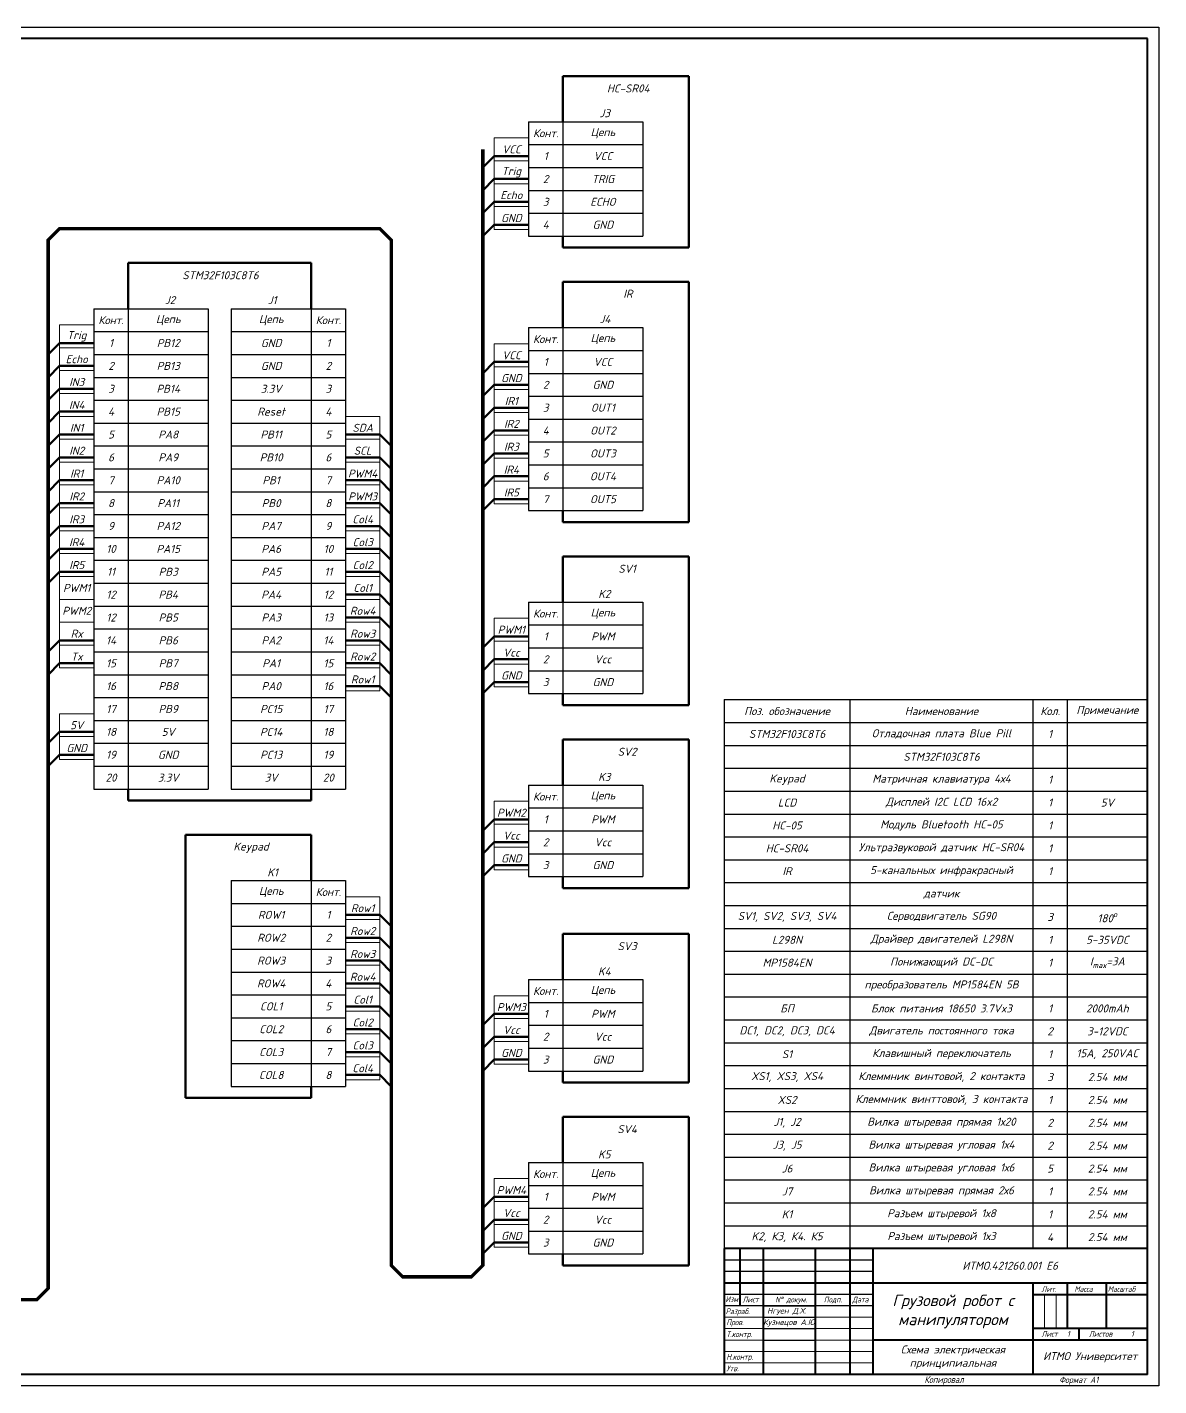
# Model space of a CAD drawing. Header units: inches. Extents: x 0 to 841, y 0 to 594.
# Drawn here: x 346 to 841, y 0 to 594 of the extents above; entities that cross this region are included whole.
import ezdxf

# ---------------------------------------------------------------- set-up
doc = ezdxf.new("R2010")
doc.units = ezdxf.units.IN
doc.header["$MEASUREMENT"] = 0
doc.layers.add('KONTUR', color=7, linetype='Continuous')
for name, color, linetype, lineweight in [('Основная', 7, 'Continuous', 40), ('текст', 7, 'Continuous', 30), ('тонкая', 7, 'Continuous', 20)]:
    doc.layers.add(name, color=color, linetype=linetype, lineweight=lineweight)
doc.styles.add('kursiv', font='isocpeui.ttf', dxfattribs={"height": 3.5})
doc.styles.get("Standard").update_dxf_attribs({"font": 'isocpeui.ttf', "height": 2.5})
doc.styles.add('стиль1', font='romans.shx', dxfattribs={"width": 0.75, "oblique": 15, "height": 3.5})

# ---------------------------------------------------------------- blocks, each defined once
blk = doc.blocks.new('*T2')
at = {"color": 0, "linetype": 'ByBlock', "lineweight": -2, "transparency": 16777216}
for p, q in [((0, 0), (50, 0)), ((0, 0), (0, -210)), ((15, 0), (15, -210)), ((50, 0), (50, -210)), ((0, -10), (50, -10)), ((0, -20), (50, -20)), ((0, -30), (50, -30)), ((0, -40), (50, -40)), ((0, -50), (50, -50)), ((0, -60), (50, -60)), ((0, -70), (50, -70)), ((0, -80), (50, -80)), ((0, -90), (50, -90)), ((0, -100), (50, -100)), ((0, -110), (50, -110)), ((0, -120), (50, -120)), ((0, -130), (50, -130)), ((0, -140), (50, -140)), ((0, -150), (50, -150)), ((0, -160), (50, -160)), ((0, -170), (50, -170)), ((0, -180), (50, -180)), ((0, -190), (50, -190)), ((0, -200), (50, -200)), ((0, -210), (50, -210))]:
    blk.add_line(p, q, dxfattribs=at)
at = {"color": 0, "lineweight": 50, "transparency": 16777216, "char_height": 3.5, "attachment_point": 5, "style": 'kursiv'}
for s, insert, width in [('{\\fISOCPEUR|b0|i1|c204|p34;Конт.}', (7.5, -5), 13), ('{\\fISOCPEUR|b0|i1|c204|p34;Цепь}', (32.5, -5), 33), ('1', (7.5, -15), 13), ('PB12', (32.5, -15), 33), ('2', (7.5, -25), 13), ('PB13', (32.5, -25), 33), ('3', (7.5, -35), 13), ('PB14', (32.5, -35), 33), ('4', (7.5, -45), 13), ('PB15', (32.5, -45), 33), ('5', (7.5, -55), 13), ('PA8', (32.5, -55), 33), ('6', (7.5, -65), 13), ('PA9', (32.5, -65), 33), ('7', (7.5, -75), 13), ('PA10', (32.5, -75), 33), ('8', (7.5, -85), 13), ('PA11', (32.5, -85), 33), ('9', (7.5, -95), 13), ('PA12', (32.5, -95), 33), ('10', (7.5, -105), 13), ('PA15', (32.5, -105), 33), ('11', (7.5, -115), 13), ('PB3', (32.5, -115), 33), ('12', (7.5, -125), 13), ('PB4', (32.5, -125), 33), ('12', (7.5, -135), 13), ('PB5', (32.5, -135), 33), ('14', (7.5, -145), 13), ('PB6', (32.5, -145), 33), ('15', (7.5, -155), 13), ('PB7', (32.5, -155), 33), ('16', (7.5, -165), 13), ('PB8', (32.5, -165), 33), ('17', (7.5, -175), 13), ('PB9', (32.5, -175), 33), ('18', (7.5, -185), 13), ('5V', (32.5, -185), 33), ('19', (7.5, -195), 13), ('GND', (32.5, -195), 33), ('20', (7.5, -205), 13), ('3.3V', (32.5, -205), 33)]:
    blk.add_mtext(s, dxfattribs=dict(at, insert=insert, width=width))
blk = doc.blocks.new('*T1')
at = {"color": 0, "linetype": 'ByBlock', "lineweight": -2, "transparency": 16777216}
for p, q in [((0, 0), (50, 0)), ((0, 0), (0, -210)), ((35, 0), (35, -210)), ((50, 0), (50, -210)), ((0, -10), (50, -10)), ((0, -20), (50, -20)), ((0, -30), (50, -30)), ((0, -40), (50, -40)), ((0, -50), (50, -50)), ((0, -60), (50, -60)), ((0, -70), (50, -70)), ((0, -80), (50, -80)), ((0, -90), (50, -90)), ((0, -100), (50, -100)), ((0, -110), (50, -110)), ((0, -120), (50, -120)), ((0, -130), (50, -130)), ((0, -140), (50, -140)), ((0, -150), (50, -150)), ((0, -160), (50, -160)), ((0, -170), (50, -170)), ((0, -180), (50, -180)), ((0, -190), (50, -190)), ((0, -200), (50, -200)), ((0, -210), (50, -210))]:
    blk.add_line(p, q, dxfattribs=at)
at = {"color": 0, "lineweight": 50, "transparency": 16777216, "char_height": 3.5, "attachment_point": 5, "style": 'kursiv'}
for s, insert, width in [('{\\fISOCPEUR|b0|i1|c204|p34;Цепь}', (17.5, -5), 33), ('{\\fISOCPEUR|b0|i1|c204|p34;Конт.}', (42.5, -5), 13), ('GND', (17.5, -15), 33), ('1', (42.5, -15), 13), ('GND', (17.5, -25), 33), ('2', (42.5, -25), 13), ('3.3V', (17.5, -35), 33), ('3', (42.5, -35), 13), ('Reset', (17.5, -45), 33), ('4', (42.5, -45), 13), ('PB11', (17.5, -55), 33), ('5', (42.5, -55), 13), ('PB10', (17.5, -65), 33), ('6', (42.5, -65), 13), ('PB1', (17.5, -75), 33), ('7', (42.5, -75), 13), ('PB0', (17.5, -85), 33), ('8', (42.5, -85), 13), ('PA7', (17.5, -95), 33), ('9', (42.5, -95), 13), ('PA6', (17.5, -105), 33), ('10', (42.5, -105), 13), ('PA5', (17.5, -115), 33), ('11', (42.5, -115), 13), ('PA4', (17.5, -125), 33), ('12', (42.5, -125), 13), ('PA3', (17.5, -135), 33), ('13', (42.5, -135), 13), ('PA2', (17.5, -145), 33), ('14', (42.5, -145), 13), ('PA1', (17.5, -155), 33), ('15', (42.5, -155), 13), ('PA0', (17.5, -165), 33), ('16', (42.5, -165), 13), ('PC15', (17.5, -175), 33), ('17', (42.5, -175), 13), ('PC14', (17.5, -185), 33), ('18', (42.5, -185), 13), ('PC13', (17.5, -195), 33), ('19', (42.5, -195), 13), ('3V', (17.5, -205), 33), ('20', (42.5, -205), 13)]:
    blk.add_mtext(s, dxfattribs=dict(at, insert=insert, width=width))
blk = doc.blocks.new('*T3')
at = {"color": 0, "linetype": 'ByBlock', "lineweight": -2, "transparency": 16777216}
for p, q in [((0, 0), (50, 0)), ((0, 0), (0, -80)), ((15, 0), (15, -80)), ((50, 0), (50, -80)), ((0, -10), (50, -10)), ((0, -20), (50, -20)), ((0, -30), (50, -30)), ((0, -40), (50, -40)), ((0, -50), (50, -50)), ((0, -60), (50, -60)), ((0, -70), (50, -70)), ((0, -80), (50, -80))]:
    blk.add_line(p, q, dxfattribs=at)
at = {"color": 0, "lineweight": 50, "transparency": 16777216, "char_height": 3.5, "attachment_point": 5, "style": 'kursiv'}
for s, insert, width in [('{\\fISOCPEUR|b0|i1|c204|p34;Конт.}', (7.5, -5), 13), ('{\\fISOCPEUR|b0|i1|c204|p34;Цепь}', (32.5, -5), 33), ('1', (7.5, -15), 13), ('VCC', (32.5, -15), 33), ('2', (7.5, -25), 13), ('GND', (32.5, -25), 33), ('3', (7.5, -35), 13), ('OUT1', (32.5, -35), 33), ('4', (7.5, -45), 13), ('OUT2', (32.5, -45), 33), ('5', (7.5, -55), 13), ('OUT3', (32.5, -55), 33), ('6', (7.5, -65), 13), ('OUT4', (32.5, -65), 33), ('7', (7.5, -75), 13), ('OUT5', (32.5, -75), 33)]:
    blk.add_mtext(s, dxfattribs=dict(at, insert=insert, width=width))
blk = doc.blocks.new('*T4')
at = {"color": 0, "linetype": 'ByBlock', "lineweight": -2, "transparency": 16777216}
for p, q in [((0, 0), (50, 0)), ((0, 0), (0, -50)), ((15, 0), (15, -50)), ((50, 0), (50, -50)), ((0, -10), (50, -10)), ((0, -20), (50, -20)), ((0, -30), (50, -30)), ((0, -40), (50, -40)), ((0, -50), (50, -50))]:
    blk.add_line(p, q, dxfattribs=at)
at = {"color": 0, "lineweight": 50, "transparency": 16777216, "char_height": 3.5, "attachment_point": 5, "style": 'kursiv'}
for s, insert, width in [('{\\fISOCPEUR|b0|i1|c204|p34;Конт.}', (7.5, -5), 13), ('{\\fISOCPEUR|b0|i1|c204|p34;Цепь}', (32.5, -5), 33), ('1', (7.5, -15), 13), ('VCC', (32.5, -15), 33), ('2', (7.5, -25), 13), ('TRIG', (32.5, -25), 33), ('3', (7.5, -35), 13), ('ECHO', (32.5, -35), 33), ('4', (7.5, -45), 13), ('GND', (32.5, -45), 33)]:
    blk.add_mtext(s, dxfattribs=dict(at, insert=insert, width=width))
blk = doc.blocks.new('*T13')
at = {"layer": 'Defpoints', "color": 8, "linetype": 'ByBlock', "lineweight": 0, "transparency": 16777216}
for p, q in [((0, 0), (15, 0)), ((0, 0), (0, -110)), ((15, 0), (15, -110)), ((0, -10), (15, -10)), ((0, -20), (15, -20)), ((0, -30), (15, -30)), ((0, -40), (15, -40)), ((0, -50), (15, -50)), ((0, -60), (15, -60)), ((0, -70), (15, -70)), ((0, -80), (15, -80)), ((0, -90), (15, -90)), ((0, -100), (15, -100)), ((0, -110), (15, -110))]:
    blk.add_line(p, q, dxfattribs=at)
at = {"color": 0, "lineweight": 50, "transparency": 16777216, "char_height": 3.5, "width": 13, "attachment_point": 5, "style": 'kursiv'}
for s, insert in [('IN3', (7.5, -5)), ('IN4', (7.5, -15)), ('IN1', (7.5, -25)), ('IN2', (7.5, -35)), ('IR1', (7.5, -45)), ('IR2', (7.5, -55)), ('IR3', (7.5, -65)), ('IR4', (7.5, -75)), ('IR5', (7.5, -85)), ('PWM1', (7.5, -95)), ('PWM2', (7.5, -105))]:
    blk.add_mtext(s, dxfattribs=dict(at, insert=insert))
blk = doc.blocks.new('*T16')
at = {"layer": 'Defpoints', "color": 8, "linetype": 'ByBlock', "lineweight": 0, "transparency": 16777216}
for p, q in [((0, 0), (15, 0)), ((0, 0), (0, -20)), ((15, 0), (15, -20)), ((0, -10), (15, -10)), ((0, -20), (15, -20))]:
    blk.add_line(p, q, dxfattribs=at)
at = {"color": 0, "lineweight": 50, "transparency": 16777216, "char_height": 3.5, "width": 13, "attachment_point": 5, "style": 'kursiv'}
for s, insert in [('5V', (7.5, -5)), ('GND', (7.5, -15))]:
    blk.add_mtext(s, dxfattribs=dict(at, insert=insert))
blk = doc.blocks.new('*T17')
at = {"layer": 'Defpoints', "color": 8, "linetype": 'ByBlock', "lineweight": 0, "transparency": 16777216}
for p, q in [((0, 0), (15, 0)), ((0, 0), (0, -20)), ((15, 0), (15, -20)), ((0, -10), (15, -10)), ((0, -20), (15, -20))]:
    blk.add_line(p, q, dxfattribs=at)
at = {"color": 0, "lineweight": 50, "transparency": 16777216, "char_height": 3.5, "width": 13, "attachment_point": 5, "style": 'kursiv'}
for s, insert in [('Rx', (7.5, -5)), ('Tx', (7.5, -15))]:
    blk.add_mtext(s, dxfattribs=dict(at, insert=insert))
blk = doc.blocks.new('*T19')
at = {"layer": 'Defpoints', "color": 8, "linetype": 'ByBlock', "lineweight": 0, "transparency": 16777216}
for p, q in [((0, 0), (15, 0)), ((0, 0), (0, -80)), ((15, 0), (15, -80)), ((0, -10), (15, -10)), ((0, -20), (15, -20)), ((0, -30), (15, -30)), ((0, -40), (15, -40)), ((0, -50), (15, -50)), ((0, -60), (15, -60)), ((0, -70), (15, -70)), ((0, -80), (15, -80))]:
    blk.add_line(p, q, dxfattribs=at)
at = {"color": 0, "lineweight": 50, "transparency": 16777216, "char_height": 3.5, "width": 13, "attachment_point": 5, "style": 'kursiv'}
for s, insert in [('Col4', (7.5, -5)), ('Col3', (7.5, -15)), ('Col2', (7.5, -25)), ('Col1', (7.5, -35)), ('Row4', (7.5, -45)), ('Row3', (7.5, -55)), ('Row2', (7.5, -65)), ('Row1', (7.5, -75))]:
    blk.add_mtext(s, dxfattribs=dict(at, insert=insert))
blk = doc.blocks.new('*T20')
at = {"layer": 'Defpoints', "color": 8, "linetype": 'ByBlock', "lineweight": 0, "transparency": 16777216}
for p, q in [((0, 0), (15, 0)), ((0, 0), (0, -70)), ((15, 0), (15, -70)), ((0, -10), (15, -10)), ((0, -20), (15, -20)), ((0, -30), (15, -30)), ((0, -40), (15, -40)), ((0, -50), (15, -50)), ((0, -60), (15, -60)), ((0, -70), (15, -70))]:
    blk.add_line(p, q, dxfattribs=at)
at = {"color": 0, "lineweight": 50, "transparency": 16777216, "char_height": 3.5, "width": 13, "attachment_point": 5, "style": 'kursiv'}
for s, insert in [('VCC', (7.5, -5)), ('GND', (7.5, -15)), ('IR1', (7.5, -25)), ('IR2', (7.5, -35)), ('IR3', (7.5, -45)), ('IR4', (7.5, -55)), ('IR5', (7.5, -65))]:
    blk.add_mtext(s, dxfattribs=dict(at, insert=insert))
blk = doc.blocks.new('*T21')
at = {"layer": 'Defpoints', "color": 8, "linetype": 'ByBlock', "lineweight": 0, "transparency": 16777216}
for p, q in [((0, 0), (15, 0)), ((0, 0), (0, -40)), ((15, 0), (15, -40)), ((0, -10), (15, -10)), ((0, -20), (15, -20)), ((0, -30), (15, -30)), ((0, -40), (15, -40))]:
    blk.add_line(p, q, dxfattribs=at)
at = {"color": 0, "lineweight": 50, "transparency": 16777216, "char_height": 3.5, "width": 13, "attachment_point": 5, "style": 'kursiv'}
for s, insert in [('VCC', (7.5, -5)), ('Trig', (7.5, -15)), ('Echo', (7.5, -25)), ('GND', (7.5, -35))]:
    blk.add_mtext(s, dxfattribs=dict(at, insert=insert))
blk = doc.blocks.new('*T22')
at = {"color": 0, "linetype": 'ByBlock', "lineweight": -2, "transparency": 16777216}
for p, q in [((0, 0), (50, 0)), ((0, 0), (0, -90)), ((35, 0), (35, -90)), ((50, 0), (50, -90)), ((0, -10), (50, -10)), ((0, -20), (50, -20)), ((0, -30), (50, -30)), ((0, -40), (50, -40)), ((0, -50), (50, -50)), ((0, -60), (50, -60)), ((0, -70), (50, -70)), ((0, -80), (50, -80)), ((0, -90), (50, -90))]:
    blk.add_line(p, q, dxfattribs=at)
at = {"color": 0, "lineweight": 50, "transparency": 16777216, "char_height": 3.5, "attachment_point": 5, "style": 'kursiv'}
for s, insert, width in [('{\\fISOCPEUR|b0|i1|c204|p34;Цепь}', (17.5, -5), 33), ('{\\fISOCPEUR|b0|i1|c204|p34;Конт.}', (42.5, -5), 13), ('ROW1', (17.5, -15), 33), ('1', (42.5, -15), 13), ('ROW2', (17.5, -25), 33), ('2', (42.5, -25), 13), ('ROW3', (17.5, -35), 33), ('3', (42.5, -35), 13), ('ROW4', (17.5, -45), 33), ('4', (42.5, -45), 13), ('COL1', (17.5, -55), 33), ('5', (42.5, -55), 13), ('COL2', (17.5, -65), 33), ('6', (42.5, -65), 13), ('COL3', (17.5, -75), 33), ('7', (42.5, -75), 13), ('COL8', (17.5, -85), 33), ('8', (42.5, -85), 13)]:
    blk.add_mtext(s, dxfattribs=dict(at, insert=insert, width=width))
blk = doc.blocks.new('*T23')
at = {"layer": 'Defpoints', "color": 8, "linetype": 'ByBlock', "lineweight": 0, "transparency": 16777216}
for p, q in [((0, 0), (15, 0)), ((0, 0), (0, -20)), ((15, 0), (15, -20)), ((0, -10), (15, -10)), ((0, -20), (15, -20))]:
    blk.add_line(p, q, dxfattribs=at)
at = {"color": 0, "lineweight": 50, "transparency": 16777216, "char_height": 3.5, "width": 13, "attachment_point": 5, "style": 'kursiv'}
for s, insert in [('PWM4', (7.5, -5)), ('PWM3', (7.5, -15))]:
    blk.add_mtext(s, dxfattribs=dict(at, insert=insert))
blk = doc.blocks.new('*T24')
at = {"layer": 'Defpoints', "color": 8, "linetype": 'ByBlock', "lineweight": 0, "transparency": 16777216}
for p, q in [((0, 0), (15, 0)), ((0, 0), (0, -80)), ((15, 0), (15, -80)), ((0, -10), (15, -10)), ((0, -20), (15, -20)), ((0, -30), (15, -30)), ((0, -40), (15, -40)), ((0, -50), (15, -50)), ((0, -60), (15, -60)), ((0, -70), (15, -70)), ((0, -80), (15, -80))]:
    blk.add_line(p, q, dxfattribs=at)
at = {"color": 0, "lineweight": 50, "transparency": 16777216, "char_height": 3.5, "width": 13, "attachment_point": 5, "style": 'kursiv'}
for s, insert in [('Row1', (7.5, -5)), ('Row2', (7.5, -15)), ('Row3', (7.5, -25)), ('Row4', (7.5, -35)), ('Col1', (7.5, -45)), ('Col2', (7.5, -55)), ('Col3', (7.5, -65)), ('Col4', (7.5, -75))]:
    blk.add_mtext(s, dxfattribs=dict(at, insert=insert))
blk = doc.blocks.new('*T25')
at = {"color": 0, "linetype": 'ByBlock', "lineweight": -2, "transparency": 16777216}
for p, q in [((0, 0), (185, 0)), ((0, 0), (0, -240)), ((55, 0), (55, -240)), ((135, 0), (135, -240)), ((150, 0), (150, -240)), ((185, 0), (185, -240)), ((0, -10), (185, -10)), ((0, -20), (185, -20)), ((0, -30), (185, -30)), ((0, -40), (185, -40)), ((0, -50), (185, -50)), ((0, -60), (185, -60)), ((0, -70), (185, -70)), ((0, -80), (185, -80)), ((0, -90), (185, -90)), ((0, -100), (185, -100)), ((0, -110), (185, -110)), ((0, -120), (185, -120)), ((0, -130), (185, -130)), ((0, -140), (185, -140)), ((0, -150), (185, -150)), ((0, -160), (185, -160)), ((0, -170), (185, -170)), ((0, -180), (185, -180)), ((0, -190), (185, -190)), ((0, -200), (185, -200)), ((0, -210), (185, -210)), ((0, -220), (185, -220)), ((0, -230), (185, -230)), ((0, -240), (185, -240))]:
    blk.add_line(p, q, dxfattribs=at)
at = {"color": 0, "lineweight": 50, "transparency": 16777216, "char_height": 3.5, "attachment_point": 5, "style": 'kursiv'}
for s, insert, width in [('{\\fISOCPEUR|b0|i1|c204|p34;Поз. обозначение}', (27.5, -5), 53), ('{\\fISOCPEUR|b0|i1|c204|p34;Наименование}', (95, -5), 78), ('{\\fISOCPEUR|b0|i1|c204|p34;Кол.}', (142.5, -5), 13), ('{\\fISOCPEUR|b0|i1|c204|p34;Примечание}', (167.5, -5), 33), ('STM32F103C8T6', (27.5, -15), 53), ('{\\fISOCPEUR|b0|i1|c204|p34;Отладочная плата} Blue Pill', (95, -15), 78), ('1', (142.5, -15), 13), ('STM32F103C8T6', (95, -25), 78), ('Keypad', (27.5, -35), 53), ('{\\fISOCPEUR|b0|i1|c204|p34;Матричная клавиатура 4х4}', (95, -35), 78), ('{\\fISOCPEUR|b0|i1|c204|p34;1}', (142.5, -35), 13), ('LCD', (27.5, -45), 53), ('{\\fISOCPEUR|b0|i1|c204|p34;Дисплей }I2C{\\fISOCPEUR|b0|i1|c204|p34; }LCD 16x2', (95, -45), 78), ('{\\fISOCPEUR|b0|i1|c204|p34;1}', (142.5, -45), 13), ('{\\fISOCPEUR|b0|i1|c204|p34;5}V', (167.5, -45), 33), ('HC-05', (27.5, -55), 53), ('{\\fISOCPEUR|b0|i1|c204|p34;Модуль }Bluetooth HC-05', (95, -55), 78), ('1', (142.5, -55), 13), ('HC-SR04', (27.5, -65), 53), ('{\\fISOCPEUR|b0|i1|c204|p34;Ультразвуковой датчик }HC-SR04', (95, -65), 78), ('1', (142.5, -65), 13), ('IR', (27.5, -75), 53), ('{\\fISOCPEUR|b0|i1|c204|p34;5-канальных инфракрасный}', (95, -75), 78), ('{\\fISOCPEUR|b0|i1|c204|p34;1}', (142.5, -75), 13), ('{\\fISOCPEUR|b0|i1|c204|p34;датчик}', (95, -85), 78), ('SV1, SV2, SV3, SV4', (27.5, -95), 53), ('{\\fISOCPEUR|b0|i1|c204|p34;Серводвигатель }SG90', (95, -95), 78), ('3', (142.5, -95), 13), ('\\A1;180{\\H0.7x;\\So^ ;}', (167.5, -95), 33), ('L298N', (27.5, -105), 53), ('{\\fISOCPEUR|b0|i1|c204|p34;Драйвер двигателей }L298N', (95, -105), 78), ('1', (142.5, -105), 13), ('5-35VDC', (167.5, -105), 33), ('{\\fISOCPEUR|b0|i1|c204|p34;Понижающий }DC-DC ', (95, -115), 78), ('\\A1;I{\\H0.7x;\\S^ max;}=3A', (167.5, -115), 33), ('MP1584EN', (27.5, -115), 53), ('1', (142.5, -115), 13), ('{\\fISOCPEUR|b0|i1|c204|p34;преобразователь }MP1584EN 5{\\fISOCPEUR|b0|i1|c204|p34;В}', (95, -125), 78), ('{\\fISOCPEUR|b0|i1|c204|p34;БП}', (27.5, -135), 53), ('{\\fISOCPEUR|b0|i1|c204|p34;Блок питания 18650} 3.7Vx3', (95, -135), 78), ('{\\fISOCPEUR|b0|i1|c204|p34;1}', (142.5, -135), 13), ('{\\fISOCPEUR|b0|i1|c204|p34;2000}mAh', (167.5, -135), 33), ('DC1, DC2, DC3, DC4', (27.5, -145), 53), ('{\\fISOCPEUR|b0|i1|c204|p34;Двигатель постоянного тока}', (95, -145), 78), ('{\\fISOCPEUR|b0|i1|c204|p34;2}', (142.5, -145), 13), ('3-12VDC', (167.5, -145), 33), ('S1', (27.5, -155), 53), ('{\\fISOCPEUR|b0|i1|c204|p34;Клавишный переключатель}', (95, -155), 78), ('1', (142.5, -155), 13), ('1{\\fISOCPEUR|b0|i1|c204|p34;5}A, 250VAC', (167.5, -155), 33), ('XS1, XS3, XS4', (27.5, -165), 53), ('{\\fISOCPEUR|b0|i1|c204|p34;Клеммник винтовой, 2 контакта}', (95, -165), 78), ('{\\fISOCPEUR|b0|i1|c204|p34;3}', (142.5, -165), 13), ('{\\fISOCPEUR|b0|i1|c204|p34;2.54 мм}', (167.5, -165), 33), ('XS2', (27.5, -175), 53), ('{\\fISOCPEUR|b0|i1|c204|p34;Клеммник винттовой, 3 контакта}', (95, -175), 78), ('{\\fISOCPEUR|b0|i1|c204|p34;1}', (142.5, -175), 13), ('{\\fISOCPEUR|b0|i1|c204|p34;2.54 мм}', (167.5, -175), 33), ('J1, J2', (27.5, -185), 53), ('{\\fISOCPEUR|b0|i1|c204|p34;Вилка штыревая прямая 1х20}', (95, -185), 78), ('{\\fISOCPEUR|b0|i1|c204|p34;2}', (142.5, -185), 13), ('{\\fISOCPEUR|b0|i1|c204|p34;2.54 мм}', (167.5, -185), 33), ('J3, J5', (27.5, -195), 53), ('{\\fISOCPEUR|b0|i1|c204|p34;Вилка штыревая угловая 1х4}', (95, -195), 78), ('{\\fISOCPEUR|b0|i1|c204|p34;2', (142.5, -195), 13), ('{\\fISOCPEUR|b0|i1|c204|p34;2.54 мм}', (167.5, -195), 33), ('J6', (27.5, -205), 53), ('{\\fISOCPEUR|b0|i1|c204|p34;Вилка штыревая угловая 1х}6', (95, -205), 78), ('{\\fISOCPEUR|b0|i1|c204|p34;5', (142.5, -205), 13), ('{\\fISOCPEUR|b0|i1|c204|p34;2.54 мм}', (167.5, -205), 33), ('J7', (27.5, -215), 53), ('{\\fISOCPEUR|b0|i1|c204|p34;Вилка штыревая прямая 2х6}', (95, -215), 78), ('{\\fISOCPEUR|b0|i1|c204|p34;1', (142.5, -215), 13), ('{\\fISOCPEUR|b0|i1|c204|p34;2.54 мм}', (167.5, -215), 33), ('K1', (27.5, -225), 53), ('{\\fISOCPEUR|b0|i1|c204|p34;Разъем штыревой 1х8}', (95, -225), 78), ('{\\fISOCPEUR|b0|i1|c204|p34;1', (142.5, -225), 13), ('{\\fISOCPEUR|b0|i1|c204|p34;2.54 мм}', (167.5, -225), 33), ('K{\\fISOCPEUR|b0|i1|c204|p34;2, К3, К4. К5}', (27.5, -235), 53), ('{\\fISOCPEUR|b0|i1|c204|p34;Разъем штыревой 1х3}', (95, -235), 78), ('{\\fISOCPEUR|b0|i1|c204|p34;4', (142.5, -235), 13), ('{\\fISOCPEUR|b0|i1|c204|p34;2.54 мм}', (167.5, -235), 33)]:
    blk.add_mtext(s, dxfattribs=dict(at, insert=insert, width=width))
blk = doc.blocks.new('*T29')
at = {"color": 0, "linetype": 'ByBlock', "lineweight": -2, "transparency": 16777216}
for p, q in [((0, 0), (70, 0)), ((0, 0), (0, -15)), ((70, 0), (70, -15)), ((0, -15), (70, -15))]:
    blk.add_line(p, q, dxfattribs=at)
at = {"color": 0, "transparency": 16777216, "insert": (35, -7.5), "char_height": 3.5, "width": 68, "attachment_point": 5, "style": 'kursiv'}
blk.add_mtext('{\\fISOCPEUR|b0|i1|c204|p34;Схема электрическая принципиальная}', dxfattribs=at)
blk = doc.blocks.new('*T30')
at = {"color": 0, "linetype": 'ByBlock', "lineweight": -2, "transparency": 16777216}
for p, q in [((0, 0), (70, 0)), ((0, 0), (0, -25)), ((70, 0), (70, -25)), ((0, -25), (70, -25))]:
    blk.add_line(p, q, dxfattribs=at)
at = {"color": 0, "transparency": 16777216, "insert": (35, -12.5), "char_height": 5, "width": 68, "attachment_point": 5, "style": 'kursiv'}
blk.add_mtext('{\\fISOCPEUR|b0|i1|c204|p34;Грузовой робот с манипулятором}', dxfattribs=at)
blk = doc.blocks.new('*T31')
at = {"color": 0, "linetype": 'ByBlock', "lineweight": -2, "transparency": 16777216}
for p, q in [((0, 0), (120, 0)), ((0, 0), (0, -15)), ((120, 0), (120, -15)), ((0, -15), (120, -15))]:
    blk.add_line(p, q, dxfattribs=at)
at = {"color": 0, "transparency": 16777216, "insert": (60, -7.5), "char_height": 3.5, "width": 118, "attachment_point": 5, "style": 'kursiv'}
blk.add_mtext('{\\fISOCPEUR|b0|i1|c204|p34;ИТМО.421260.001 Е6}', dxfattribs=at)
blk = doc.blocks.new('*T32')
at = {"color": 0, "linetype": 'ByBlock', "lineweight": -2, "transparency": 16777216}
for p, q in [((0, 0), (50, 0)), ((0, 0), (0, -15)), ((50, 0), (50, -15)), ((0, -15), (50, -15))]:
    blk.add_line(p, q, dxfattribs=at)
at = {"color": 0, "transparency": 16777216, "insert": (25, -7.5), "char_height": 3.5, "width": 48, "attachment_point": 5, "style": 'kursiv'}
blk.add_mtext('{\\fISOCPEUR|b0|i1|c204|p34;ИТМО Университет}', dxfattribs=at)
blk = doc.blocks.new('*T33')
at = {"color": 0, "linetype": 'ByBlock', "lineweight": -2, "transparency": 16777216}
for p, q in [((0, 0), (23, 0)), ((0, 0), (0, -15)), ((23, 0), (23, -15)), ((0, -5), (23, -5)), ((0, -10), (23, -10)), ((0, -15), (23, -15))]:
    blk.add_line(p, q, dxfattribs=at)
at = {"color": 0, "transparency": 16777216, "char_height": 2.5, "width": 22.88, "attachment_point": 4}
for s, insert in [('{\\fISOCPEUR|b0|i1|c204|p34;Кузнецов А.Ю.}', (0.06, -7.5)), (' {\\fISOCPEUR|b0|i1|c204|p34;Нгуен Д.Х.}', (0.06, -2.5))]:
    blk.add_mtext(s, dxfattribs=dict(at, insert=insert))
blk = doc.blocks.new('*T87')
at = {"color": 0, "linetype": 'ByBlock', "lineweight": -2, "transparency": 16777216}
for p, q in [((0, 0), (50, 0)), ((0, 0), (0, -40)), ((15, 0), (15, -40)), ((50, 0), (50, -40)), ((0, -10), (50, -10)), ((0, -20), (50, -20)), ((0, -30), (50, -30)), ((0, -40), (50, -40))]:
    blk.add_line(p, q, dxfattribs=at)
at = {"color": 0, "lineweight": 50, "transparency": 16777216, "char_height": 3.5, "attachment_point": 5, "style": 'kursiv'}
for s, insert, width in [('{\\fISOCPEUR|b0|i1|c204|p34;Конт.}', (7.5, -5), 13), ('{\\fISOCPEUR|b0|i1|c204|p34;Цепь}', (32.5, -5), 33), ('1', (7.5, -15), 13), ('PWM', (32.5, -15), 33), ('2', (7.5, -25), 13), ('Vcc', (32.5, -25), 33), ('3', (7.5, -35), 13), ('GND', (32.5, -35), 33)]:
    blk.add_mtext(s, dxfattribs=dict(at, insert=insert, width=width))
blk = doc.blocks.new('*T88')
at = {"layer": 'Defpoints', "color": 8, "linetype": 'ByBlock', "lineweight": 0, "transparency": 16777216}
for p, q in [((0, 0), (15, 0)), ((0, 0), (0, -30)), ((15, 0), (15, -30)), ((0, -10), (15, -10)), ((0, -20), (15, -20)), ((0, -30), (15, -30))]:
    blk.add_line(p, q, dxfattribs=at)
at = {"color": 0, "lineweight": 50, "transparency": 16777216, "char_height": 3.5, "width": 13, "attachment_point": 5, "style": 'kursiv'}
for s, insert in [('PWM1', (7.5, -5)), ('Vcc', (7.5, -15)), ('GND', (7.5, -25))]:
    blk.add_mtext(s, dxfattribs=dict(at, insert=insert))
blk = doc.blocks.new('*T89')
at = {"color": 0, "linetype": 'ByBlock', "lineweight": -2, "transparency": 16777216}
for p, q in [((0, 0), (50, 0)), ((0, 0), (0, -40)), ((15, 0), (15, -40)), ((50, 0), (50, -40)), ((0, -10), (50, -10)), ((0, -20), (50, -20)), ((0, -30), (50, -30)), ((0, -40), (50, -40))]:
    blk.add_line(p, q, dxfattribs=at)
at = {"color": 0, "lineweight": 50, "transparency": 16777216, "char_height": 3.5, "attachment_point": 5, "style": 'kursiv'}
for s, insert, width in [('{\\fISOCPEUR|b0|i1|c204|p34;Конт.}', (7.5, -5), 13), ('{\\fISOCPEUR|b0|i1|c204|p34;Цепь}', (32.5, -5), 33), ('1', (7.5, -15), 13), ('PWM', (32.5, -15), 33), ('2', (7.5, -25), 13), ('Vcc', (32.5, -25), 33), ('3', (7.5, -35), 13), ('GND', (32.5, -35), 33)]:
    blk.add_mtext(s, dxfattribs=dict(at, insert=insert, width=width))
blk = doc.blocks.new('*T90')
at = {"layer": 'Defpoints', "color": 8, "linetype": 'ByBlock', "lineweight": 0, "transparency": 16777216}
for p, q in [((0, 0), (15, 0)), ((0, 0), (0, -30)), ((15, 0), (15, -30)), ((0, -10), (15, -10)), ((0, -20), (15, -20)), ((0, -30), (15, -30))]:
    blk.add_line(p, q, dxfattribs=at)
at = {"color": 0, "lineweight": 50, "transparency": 16777216, "char_height": 3.5, "width": 13, "attachment_point": 5, "style": 'kursiv'}
for s, insert in [('PWM2', (7.5, -5)), ('Vcc', (7.5, -15)), ('GND', (7.5, -25))]:
    blk.add_mtext(s, dxfattribs=dict(at, insert=insert))
blk = doc.blocks.new('*T91')
at = {"color": 0, "linetype": 'ByBlock', "lineweight": -2, "transparency": 16777216}
for p, q in [((0, 0), (50, 0)), ((0, 0), (0, -40)), ((15, 0), (15, -40)), ((50, 0), (50, -40)), ((0, -10), (50, -10)), ((0, -20), (50, -20)), ((0, -30), (50, -30)), ((0, -40), (50, -40))]:
    blk.add_line(p, q, dxfattribs=at)
at = {"color": 0, "lineweight": 50, "transparency": 16777216, "char_height": 3.5, "attachment_point": 5, "style": 'kursiv'}
for s, insert, width in [('{\\fISOCPEUR|b0|i1|c204|p34;Конт.}', (7.5, -5), 13), ('{\\fISOCPEUR|b0|i1|c204|p34;Цепь}', (32.5, -5), 33), ('1', (7.5, -15), 13), ('PWM', (32.5, -15), 33), ('2', (7.5, -25), 13), ('Vcc', (32.5, -25), 33), ('3', (7.5, -35), 13), ('GND', (32.5, -35), 33)]:
    blk.add_mtext(s, dxfattribs=dict(at, insert=insert, width=width))
blk = doc.blocks.new('*T92')
at = {"layer": 'Defpoints', "color": 8, "linetype": 'ByBlock', "lineweight": 0, "transparency": 16777216}
for p, q in [((0, 0), (15, 0)), ((0, 0), (0, -30)), ((15, 0), (15, -30)), ((0, -10), (15, -10)), ((0, -20), (15, -20)), ((0, -30), (15, -30))]:
    blk.add_line(p, q, dxfattribs=at)
at = {"color": 0, "lineweight": 50, "transparency": 16777216, "char_height": 3.5, "width": 13, "attachment_point": 5, "style": 'kursiv'}
for s, insert in [('PWM3', (7.5, -5)), ('Vcc', (7.5, -15)), ('GND', (7.5, -25))]:
    blk.add_mtext(s, dxfattribs=dict(at, insert=insert))
blk = doc.blocks.new('*T93')
at = {"color": 0, "linetype": 'ByBlock', "lineweight": -2, "transparency": 16777216}
for p, q in [((0, 0), (50, 0)), ((0, 0), (0, -40)), ((15, 0), (15, -40)), ((50, 0), (50, -40)), ((0, -10), (50, -10)), ((0, -20), (50, -20)), ((0, -30), (50, -30)), ((0, -40), (50, -40))]:
    blk.add_line(p, q, dxfattribs=at)
at = {"color": 0, "lineweight": 50, "transparency": 16777216, "char_height": 3.5, "attachment_point": 5, "style": 'kursiv'}
for s, insert, width in [('{\\fISOCPEUR|b0|i1|c204|p34;Конт.}', (7.5, -5), 13), ('{\\fISOCPEUR|b0|i1|c204|p34;Цепь}', (32.5, -5), 33), ('1', (7.5, -15), 13), ('PWM', (32.5, -15), 33), ('2', (7.5, -25), 13), ('Vcc', (32.5, -25), 33), ('3', (7.5, -35), 13), ('GND', (32.5, -35), 33)]:
    blk.add_mtext(s, dxfattribs=dict(at, insert=insert, width=width))
blk = doc.blocks.new('*T94')
at = {"layer": 'Defpoints', "color": 8, "linetype": 'ByBlock', "lineweight": 0, "transparency": 16777216}
for p, q in [((0, 0), (15, 0)), ((0, 0), (0, -30)), ((15, 0), (15, -30)), ((0, -10), (15, -10)), ((0, -20), (15, -20)), ((0, -30), (15, -30))]:
    blk.add_line(p, q, dxfattribs=at)
at = {"color": 0, "lineweight": 50, "transparency": 16777216, "char_height": 3.5, "width": 13, "attachment_point": 5, "style": 'kursiv'}
for s, insert in [('PWM4', (7.5, -5)), ('Vcc', (7.5, -15)), ('GND', (7.5, -25))]:
    blk.add_mtext(s, dxfattribs=dict(at, insert=insert))
blk = doc.blocks.new('*T97')
at = {"layer": 'Defpoints', "color": 8, "linetype": 'ByBlock', "lineweight": 0, "transparency": 16777216}
for p, q in [((0, 0), (15, 0)), ((0, 0), (0, -20)), ((15, 0), (15, -20)), ((0, -10), (15, -10)), ((0, -20), (15, -20))]:
    blk.add_line(p, q, dxfattribs=at)
at = {"color": 0, "lineweight": 50, "transparency": 16777216, "char_height": 3.5, "width": 13, "attachment_point": 5, "style": 'kursiv'}
for s, insert in [('Trig', (7.5, -5)), ('Echo', (7.5, -15))]:
    blk.add_mtext(s, dxfattribs=dict(at, insert=insert))
blk = doc.blocks.new('*T98')
at = {"layer": 'Defpoints', "color": 8, "linetype": 'ByBlock', "lineweight": 0, "transparency": 16777216}
for p, q in [((0, 0), (15, 0)), ((0, 0), (0, -20)), ((15, 0), (15, -20)), ((0, -10), (15, -10)), ((0, -20), (15, -20))]:
    blk.add_line(p, q, dxfattribs=at)
at = {"color": 0, "lineweight": 50, "transparency": 16777216, "char_height": 3.5, "width": 13, "attachment_point": 5, "style": 'kursiv'}
for s, insert in [('SDA', (7.5, -5)), ('SCL', (7.5, -15))]:
    blk.add_mtext(s, dxfattribs=dict(at, insert=insert))

msp = doc.modelspace()

# ---------------------------------------------------------------- linework, layer by layer
at = {"lineweight": 50}
for p, q in [((635.5, 572.64), (580.5, 572.64)), ((580.5, 572.64), (580.5, 552.64)), ((635.5, 497.64), (635.5, 572.64)), ((545.5, 532.64), (550.5, 537.64)), ((565.5, 537.64), (550.5, 537.64)), ((545.5, 522.64), (550.5, 527.64)), ((565.5, 527.64), (550.5, 527.64)), ((545.5, 512.64), (550.5, 517.64)), ((565.5, 517.64), (550.5, 517.64)), ((545.5, 502.64), (550.5, 507.64)), ((550.5, 507.64), (565.5, 507.64)), ((580.5, 502.64), (580.5, 497.64)), ((580.5, 497.64), (635.5, 497.64)), ((390.5, 470.91), (390.5, 490.91)), ((390.5, 490.91), (470.5, 490.91)), ((470.5, 490.91), (470.5, 470.91)), ((580.5, 462.64), (580.5, 482.64)), ((580.5, 482.64), (635.5, 482.64)), ((635.5, 482.64), (635.5, 377.64)), ((355.5, 450.91), (360.5, 455.91)), ((375.5, 455.91), (360.5, 455.91)), ((355.5, 440.91), (360.5, 445.91)), ((375.5, 445.91), (360.5, 445.91)), ((545.5, 442.64), (550.5, 447.64)), ((565.5, 447.64), (550.5, 447.64)), ((355.5, 430.91), (360.5, 435.91)), ((375.5, 435.91), (360.5, 435.91)), ((545.5, 432.64), (550.5, 437.64)), ((565.5, 437.64), (550.5, 437.64)), ((355.5, 420.91), (360.5, 425.91)), ((375.5, 425.91), (360.5, 425.91)), ((545.5, 422.64), (550.5, 427.64)), ((565.5, 427.64), (550.5, 427.64)), ((355.5, 410.91), (360.5, 415.91)), ((375.5, 415.91), (360.5, 415.91)), ((500.5, 415.91), (485.5, 415.91)), ((505.5, 410.91), (500.5, 415.91)), ((545.5, 412.64), (550.5, 417.64)), ((565.5, 417.64), (550.5, 417.64)), ((355.5, 400.91), (360.5, 405.91)), ((375.5, 405.91), (360.5, 405.91)), ((500.5, 405.91), (485.5, 405.91)), ((505.5, 400.91), (500.5, 405.91)), ((545.5, 402.64), (550.5, 407.64)), ((565.5, 407.64), (550.5, 407.64)), ((355.5, 390.91), (360.5, 395.91)), ((375.5, 395.91), (360.5, 395.91)), ((500.5, 395.91), (485.5, 395.91)), ((505.5, 390.91), (500.5, 395.91)), ((545.5, 392.64), (550.5, 397.64)), ((565.5, 397.64), (550.5, 397.64)), ((545.5, 382.64), (550.5, 387.64)), ((565.5, 387.64), (550.5, 387.64)), ((355.5, 380.91), (360.5, 385.91)), ((375.5, 385.91), (360.5, 385.91)), ((500.5, 385.91), (485.5, 385.91)), ((505.5, 380.91), (500.5, 385.91)), ((580.5, 377.64), (580.5, 382.64)), ((355.5, 370.91), (360.5, 375.91)), ((375.5, 375.91), (360.5, 375.91)), ((500.5, 375.91), (485.5, 375.91)), ((505.5, 370.91), (500.5, 375.91)), ((635.5, 377.64), (580.5, 377.64)), ((355.5, 360.91), (360.5, 365.91)), ((375.5, 365.91), (360.5, 365.91)), ((500.5, 365.91), (485.5, 365.91)), ((505.5, 360.91), (500.5, 365.91)), ((635.5, 362.64), (580.5, 362.64)), ((580.5, 362.64), (580.5, 342.64)), ((635.5, 297.64), (635.5, 362.64)), ((355.5, 350.91), (360.5, 355.91)), ((375.5, 355.91), (360.5, 355.91)), ((500.5, 355.91), (485.5, 355.91)), ((505.5, 350.91), (500.5, 355.91)), ((500.5, 345.91), (485.5, 345.91)), ((505.5, 340.91), (500.5, 345.91)), ((500.5, 335.91), (485.5, 335.91)), ((505.5, 330.91), (500.5, 335.91)), ((545.5, 322.64), (550.5, 327.64)), ((565.5, 327.64), (550.5, 327.64)), ((355.5, 320.91), (360.5, 325.91)), ((375.5, 325.91), (360.5, 325.91)), ((500.5, 325.91), (485.5, 325.91)), ((505.5, 320.91), (500.5, 325.91)), ((355.5, 310.91), (360.5, 315.91)), ((375.5, 315.91), (360.5, 315.91)), ((500.5, 315.91), (485.5, 315.91)), ((505.5, 310.91), (500.5, 315.91)), ((545.5, 312.64), (550.5, 317.64)), ((565.5, 317.64), (550.5, 317.64)), ((500.5, 305.91), (485.5, 305.91)), ((505.5, 300.91), (500.5, 305.91)), ((545.5, 302.64), (550.5, 307.64)), ((565.5, 307.64), (550.5, 307.64)), ((580.5, 302.64), (580.5, 297.64)), ((580.5, 297.64), (635.5, 297.64)), ((355.5, 280.91), (360.5, 285.91)), ((375.5, 285.91), (360.5, 285.91)), ((635.5, 282.64), (580.5, 282.64)), ((580.5, 282.64), (580.5, 262.64)), ((635.5, 217.64), (635.5, 282.64)), ((355.5, 270.91), (360.5, 275.91)), ((375.5, 275.91), (360.5, 275.91)), ((390.5, 255.91), (390.5, 260.91)), ((470.5, 255.91), (390.5, 255.91)), ((470.5, 260.91), (470.5, 255.91)), ((545.5, 242.64), (550.5, 247.64)), ((565.5, 247.64), (550.5, 247.64)), ((470.5, 240.91), (415.5, 240.91)), ((415.5, 240.91), (415.5, 125.91)), ((470.5, 220.91), (470.5, 240.91)), ((545.5, 232.64), (550.5, 237.64)), ((565.5, 237.64), (550.5, 237.64)), ((545.5, 222.64), (550.5, 227.64)), ((565.5, 227.64), (550.5, 227.64)), ((580.5, 222.64), (580.5, 217.64)), ((580.5, 217.64), (635.5, 217.64)), ((500.5, 205.91), (485.5, 205.91)), ((505.5, 200.91), (500.5, 205.91)), ((635.5, 197.64), (580.5, 197.64)), ((580.5, 197.64), (580.5, 177.64)), ((635.5, 132.64), (635.5, 197.64)), ((500.5, 195.91), (485.5, 195.91)), ((505.5, 190.91), (500.5, 195.91)), ((500.5, 185.91), (485.5, 185.91)), ((505.5, 180.91), (500.5, 185.91)), ((500.5, 175.91), (485.5, 175.91)), ((505.5, 170.91), (500.5, 175.91)), ((500.5, 165.91), (485.5, 165.91)), ((505.5, 160.91), (500.5, 165.91)), ((545.5, 157.64), (550.5, 162.64)), ((565.5, 162.64), (550.5, 162.64)), ((500.5, 155.91), (485.5, 155.91)), ((505.5, 150.91), (500.5, 155.91)), ((545.5, 147.64), (550.5, 152.64)), ((565.5, 152.64), (550.5, 152.64)), ((500.5, 145.91), (485.5, 145.91)), ((505.5, 140.91), (500.5, 145.91)), ((545.5, 137.64), (550.5, 142.64)), ((565.5, 142.64), (550.5, 142.64)), ((580.5, 137.64), (580.5, 132.64)), ((470.5, 130.91), (470.5, 125.91)), ((500.5, 135.91), (485.5, 135.91)), ((505.5, 130.91), (500.5, 135.91)), ((580.5, 132.64), (635.5, 132.64)), ((470.5, 125.91), (415.5, 125.91)), ((635.5, 117.64), (580.5, 117.64)), ((580.5, 117.64), (580.5, 97.64)), ((635.5, 52.64), (635.5, 117.64)), ((545.5, 77.64), (550.5, 82.64)), ((565.5, 82.64), (550.5, 82.64)), ((545.5, 67.64), (550.5, 72.64)), ((565.5, 72.64), (550.5, 72.64)), ((545.5, 57.64), (550.5, 62.64)), ((565.5, 62.64), (550.5, 62.64)), ((580.5, 57.64), (580.5, 52.64)), ((580.5, 52.64), (635.5, 52.64))]:
    msp.add_line(p, q, dxfattribs=at)
for p, q in [((716, 55), (651, 55)), ((716, 50), (651, 50)), ((716, 40), (651, 40)), ((716, 35), (651, 35)), ((786, 5), (786, 5))]:
    msp.add_line(p, q)
at = {"const_width": 1.5}
for points in [[(545.5, 540.64), (545.5, 52.64), (540.5, 47.64), (510.5, 47.64), (505.5, 52.64), (505.5, 380.91)], [(355.5, 420.91), (355.5, 500.91), (360.5, 505.91), (500.5, 505.91), (505.5, 500.91), (505.5, 380.91)], [(315.5, 452.64), (315.5, 42.64), (320.5, 37.64), (350.5, 37.64), (355.5, 42.64), (355.5, 420.91)]]:
    msp.add_lwpolyline(points, dxfattribs=at)
at = {"layer": 'KONTUR'}
for p, q in [((0, 594), (841, 594)), ((841, 594), (841, 0)), ((841, 0), (0, 0))]:
    msp.add_line(p, q, dxfattribs=at)
at = {"layer": 'Основная'}
for p, q in [((836, 589), (20, 589)), ((836, 5), (836, 589)), ((651, 60), (651, 5)), ((836, 60), (651, 60)), ((658, 35), (658, 60)), ((668, 60), (668, 5)), ((691, 5), (691, 60)), ((706, 60), (706, 5)), ((716, 60), (716, 5)), ((651, 45), (836, 45)), ((786, 45), (786, 5)), ((801, 45), (801, 25)), ((818, 45), (818, 25)), ((786, 40), (836, 40)), ((836, 25), (786, 25)), ((806, 25), (806, 20)), ((836, 20), (716, 20)), ((836, 5), (8, 5))]:
    msp.add_line(p, q, dxfattribs=at)
at = {"layer": 'тонкая'}
for p, q in [((790.99, 39.79), (790.99, 25)), ((796.07, 39.79), (796.07, 25)), ((651, 30), (716, 30)), ((716, 25), (651, 25)), ((716, 20), (651, 20))]:
    msp.add_line(p, q, dxfattribs=at)
for points in [[(651, 15), (716, 15)], [(651, 10), (716, 10)]]:
    msp.add_lwpolyline(points, dxfattribs=at)

# ---------------------------------------------------------------- block references
for name, p in [('*T4', (565.5, 552.64)), ('*T21', (550.5, 545.57)), ('*T2', (375.5, 470.91)), ('*T1', (435.5, 470.91)), ('*T97', (360.5, 463.84)), ('*T3', (565.5, 462.64)), ('*T20', (550.5, 455.57)), ('*T13', (360.5, 443.84)), ('*T98', (485.5, 423.84)), ('*T23', (485.5, 403.84)), ('*T19', (485.5, 383.84)), ('*T87', (565.5, 342.64)), ('*T17', (360.5, 333.84)), ('*T88', (550.5, 335.57)), ('*T25', (651, 300)), ('*T16', (360.5, 293.84)), ('*T89', (565.5, 262.64)), ('*T90', (550.5, 255.57)), ('*T22', (435.5, 220.91)), ('*T24', (485.5, 213.84)), ('*T91', (565.5, 177.64)), ('*T92', (550.5, 170.57)), ('*T93', (565.5, 97.64)), ('*T94', (550.5, 90.57)), ('*T31', (716, 60)), ('*T30', (716, 45)), ('*T33', (668, 35)), ('*T29', (716, 20)), ('*T32', (786, 20))]:
    msp.add_blockref(name, p)

# ---------------------------------------------------------------- texts
at = {"attachment_point": 1, "style": 'kursiv'}
for s, width, insert, char_height in [('{\\fISOCPEUR|b1|i1|c0|p34;HC-SR04}', 21.109, (599.77, 568.97), 3.5), ('J3', 11.5124, (596.51, 558.14), 3.5), ('{\\fISOCPEUR|b1|i1|c0|p34;STM32F103C8T6}', 35.2634, (414.15, 487.29), 3.5), ('J2', 11.5124, (406.51, 476.41), 3.5), ('J1', 11.5124, (451.51, 476.41), 3.5), ('\\pxqc;{\\fISOCPEUR|b1|i1|c0|p34;IR}', 29.8373, (594.01, 479.22), 3.5), ('J4', 11.5124, (596.51, 468.14), 3.5), ('\\pxqc;{\\fISOCPEUR|b1|i1|c0|p34;SV1}', 21.109, (598.02, 358.97), 3.5), ('\\pxqc;K2', 11.2909, (592.98, 347.95), 3.5), ('\\pxqc;{\\fISOCPEUR|b1|i1|c0|p34;SV2}', 21.109, (598.02, 278.97), 3.5), ('\\pxqc;K3', 11.2909, (592.98, 267.95), 3.5), ('{\\fISOCPEUR|b1|i1|c0|p34;Keypad}', 17.0902, (436.47, 237.53), 3.5), ('\\pxqc;K1', 11.2909, (447.98, 226.22), 3.5), ('\\pxqc;{\\fISOCPEUR|b1|i1|c0|p34;SV3}', 21.109, (598.02, 193.97), 3.5), ('\\pxqc;K4', 11.2909, (592.98, 182.95), 3.5), ('\\pxqc;{\\fISOCPEUR|b1|i1|c0|p34;SV4}', 21.109, (598.02, 113.97), 3.5), ('\\pxqc;K5', 11.2909, (592.98, 102.95), 3.5), ('1', 5.477, (800.81, 23.95), 2.5), ('1', 5.477, (828.76, 23.95), 2.5)]:
    msp.add_mtext_dynamic_manual_height_columns(s, width=width, gutter_width=17.5, heights=[0], dxfattribs=dict(at, insert=insert, char_height=char_height))
at = {"layer": 'текст', "style": 'стиль1', "oblique": 15, "width": 0.75}
for s, height, p in [('Лит.', 2.5, (789.72, 41.07)), ('Масса', 2.5, (804.09, 41.07)), ('Масштаб', 2.5, (818.68, 41.07)), ('Изм', 2.5, (651.55, 36.61)), ('Лист', 2.5, (659.02, 36.46)), ('N%%d докум. ', 2.5, (673.3, 36.46)), ('Подп.', 2.5, (694.56, 36.46)), ('Дата', 2.5, (707.01, 36.46)), ('Разраб.', 2.5, (651.66, 31.36)), ('Пров.', 2.5, (651.96, 26.53)), ('Т.контр.', 2.5, (651.96, 21.33)), ('Лист', 2.5, (789.72, 21.45)), ('Листов', 2.5, (810.44, 21.45)), ('Н.контр.', 2.5, (651.96, 11.41)), ('Утв.', 2.5, (651.96, 6.39)), ('Копировал', 3, (738.54, 1.25)), ('Формат А1', 2.75, (797.46, 1.25))]:
    msp.add_text(s, height=height, dxfattribs=at).set_placement(p)

doc.saveas('drawing.dxf')
